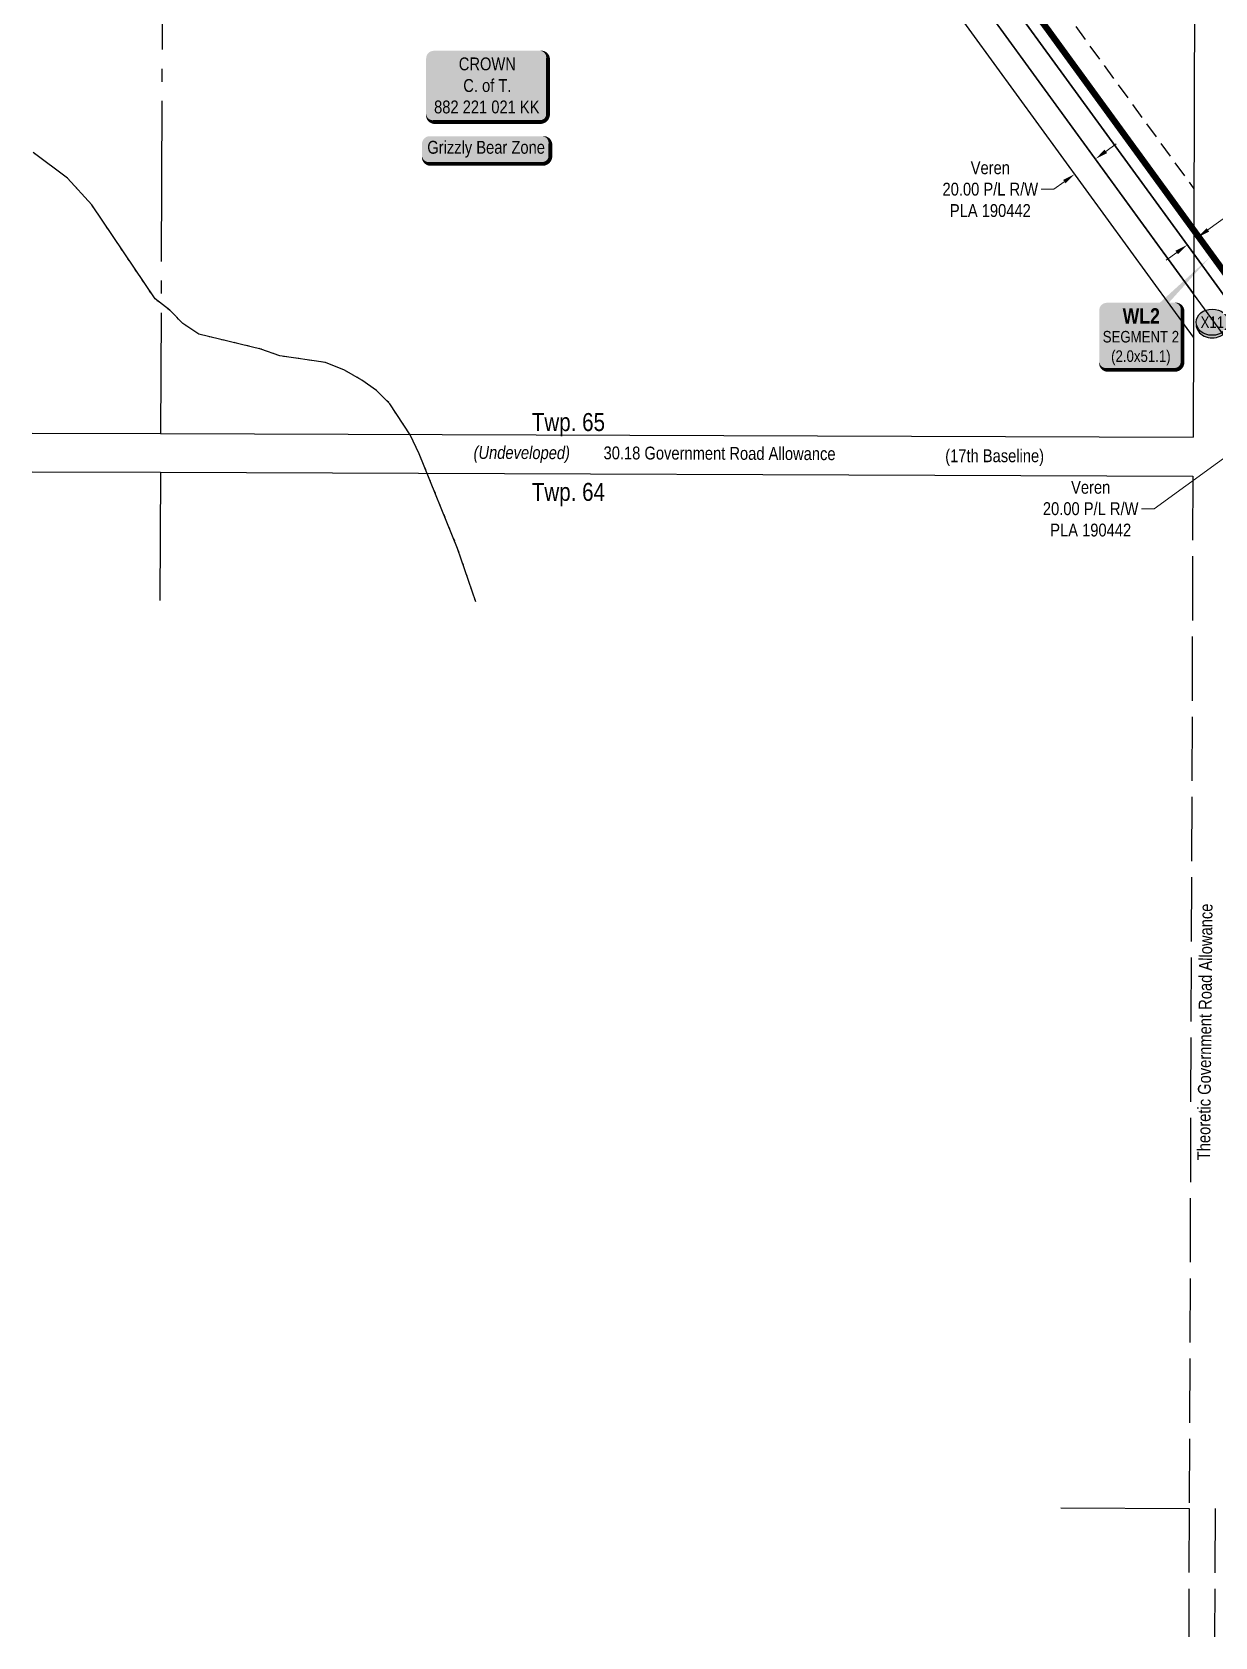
# Model space of a CAD drawing. Extents: x 482762 to 489477, y 6046532 to 6050797.
# Drawn here: x 482762 to 483683, y 6048161 to 6049411 of the extents above; entities that cross this region are included whole.
import ezdxf
from ezdxf.enums import TextEntityAlignment as Align

# ---------------------------------------------------------------- set-up
doc = ezdxf.new("R2010")
doc.units = 0
doc.header["$LTSCALE"] = 5
doc.header["$PDSIZE"] = 0.5
for name, pattern in [('foc-ACCESSROAD', [3.75, 2.5, -1.25]), ('foc-QUARTERLINE', [33, 25, -3, 2, -3]), ('foc-UNSURVEYED', [12.5, 10, -2.5]), ('foc-WHEELTRACKS', [2, 0.4, -1.6])]:
    doc.linetypes.add(name, pattern=pattern)
doc.layers.get('Defpoints').update_dxf_attribs({"color": 9})
for name, color, linetype in [('AS-OWNER', 7, 'Continuous'), ('AS-WILDLIFE-BLOCK', 131, 'Continuous'), ('C-AR', 13, 'foc-ACCESSROAD'), ('C-RW', 13, 'Continuous'), ('CG-NOTES', 7, 'Continuous'), ('D-TXT', 6, 'Continuous'), ('F-RW', 190, 'Continuous'), ('L-QSEC', 8, 'foc-QUARTERLINE'), ('L-ROAD-T', 7, 'Continuous'), ('L-SEC', 7, 'Continuous'), ('L-USEC', 7, 'foc-UNSURVEYED'), ('P-CROSSINGS', 250, 'Continuous'), ('P-PROPOSED', 10, 'Continuous'), ('T-WATER-P3', 160, 'foc-WHEELTRACKS')]:
    doc.layers.add(name, color=color, linetype=linetype)
for name, color, linetype, lineweight in [('C-RW-T', 13, 'Continuous', 9), ('F-RW-T', 190, 'Continuous', 9), ('T-TEXT', 48, 'Continuous', 18)]:
    doc.layers.add(name, color=color, linetype=linetype, lineweight=lineweight)
doc.layers.add('P-PROPOSED-WL4', color=7, linetype='Continuous', true_color=0x5b5bc8)
doc.styles.add('80', font='ARIALN.TTF', dxfattribs={"height": 10})
doc.styles.add('80CG', font='ARIALN.TTF', dxfattribs={"height": 10})
doc.styles.add('80L', font='ARIALN.TTF', dxfattribs={"height": 10})
doc.styles.add('80LS', font='ARIALNI.TTF', dxfattribs={"height": 10})
doc.styles.add('BOLD', font='ARIALNB.TTF')
doc.styles.add('Crossing', font='ARIALN.TTF', dxfattribs={"height": 10})
doc.styles.add('foc-LtypeFont', font='ARIALN.TTF', dxfattribs={"height": 7.35})
doc.linetypes.add('foc-TOPO-flowdirection-NOLINE', pattern='A,0,[">",foc-LtypeFont,S=0.3,R=0,X=0,Y=-0.945],-20,[">",foc-LtypeFont,S=0.3,R=0,X=0,Y=-0.945],0', length=20)
doc.dimstyles.new('Compass 5 000', dxfattribs={"dimscale": 5, "dimtxt": 9, "dimasz": 2, "dimexe": 0.2, "dimexo": 0.0625, "dimgap": 0.5, "dimtad": 0, "dimtih": 1, "dimtoh": 1, "dimzin": 0, "dimdsep": 46, "dimtxsty": '80CG', "dimcen": 0.1, "dimse1": 1, "dimse2": 1, "dimclrd": 256, "dimclrt": 256, "dimaunit": 1, "dimadec": 4, "dimazin": 0, "dimtfac": 0.06, "dimtofl": 0, "dimtmove": 0, "dimatfit": 1, "dimfxl": 0.2, "dimtolj": 1, "dimtzin": 0, "dimlwd": -1, "dimarcsym": 0})

# ---------------------------------------------------------------- blocks, each defined once
blk = doc.blocks.new('*D708')
at = {"layer": 'C-RW-T', "transparency": 16777216}
for p, q in [((483598.4, 6049318), (483606.5, 6049323.9)), ((483566, 6049294.4), (483558, 6049288.5)), ((483558, 6049288.5), (483548, 6049288.5))]:
    blk.add_line(p, q, dxfattribs=at)
for points in [[(483597.4, 6049319.3), (483599.4, 6049316.6), (483590.3, 6049312.1)], [(483565.1, 6049295.8), (483567, 6049293.1), (483574.1, 6049300.3)]]:
    blk.add_solid(points, dxfattribs=at)
at = {"layer": 'Defpoints', "color": 0, "transparency": 16777216}
for p in [(483585.8, 6049318.3), (483569.6, 6049306.5), (483574.1, 6049300.3)]:
    blk.add_point(p, dxfattribs=at)
at = {"layer": 'C-RW-T', "transparency": 16777216, "insert": (483508.4, 6049288.5), "char_height": 10, "attachment_point": 5, "style": '80CG'}
blk.add_mtext('\\A1;Veren\\P20.00 P/L R/W\\PPLA 190442', dxfattribs=at)
blk = doc.blocks.new('*U670')
h = blk.add_hatch(color=255)
edge = h.paths.add_edge_path()
edge.add_line((-41.5, -28.5), (41.5, -28.5))
edge.add_arc((41.5, -22.5), 6, 270, 360)
edge.add_line((47.5, -22.5), (47.5, 21))
edge.add_arc((41.5, 21), 6, 0, 90)
edge.add_line((41.5, 27), (-41.5, 27))
edge.add_arc((-41.5, 21), 6, 90, 180)
edge.add_line((-47.5, 21), (-47.5, -22.5))
edge.add_arc((-41.5, -22.5), 6, 180, 270)
at = {"color": 14, "flags": 128}
blk.add_lwpolyline([(-41.5, -28.5, 3, 3, 0), (41.5, -28.5, 3, 3, 0.414214), (47.5, -22.5, 3, 3, 0), (47.5, 21, 3, 0, 0.414214), (41.5, 27, 0, 0, 0), (-41.5, 27, 0, 0, 0.414214), (-47.5, 21, 0, 0, 0), (-47.5, -22.5, 0, 3, 0.414214)], format="xyseb", close=True, dxfattribs=at)
at = {"color": 14, "style": '80'}
blk.add_attdef('ENTER_TEXT_001', (-26.8, -4.9), '', height=10, dxfattribs=at)
blk = doc.blocks.new('*D780')
at = {"layer": 'Defpoints', "color": 0, "transparency": 16777216}
for p in [(483638.7, 6049293.6), (483630.6, 6049287.8), (483669.8, 6049251)]:
    blk.add_point(p, dxfattribs=at)
at = {"layer": 'F-RW-T', "transparency": 16777216}
for p, q in [((483677.9, 6049256.9), (483696.3, 6049270.2)), ((483696.3, 6049270.2), (483706.3, 6049270.2)), ((483653.6, 6049239.2), (483645.5, 6049233.3))]:
    blk.add_line(p, q, dxfattribs=at)
for points in [[(483676.9, 6049258.2), (483678.9, 6049255.5), (483669.8, 6049251)], [(483652.6, 6049240.6), (483654.6, 6049237.9), (483661.7, 6049245.1)]]:
    blk.add_solid(points, dxfattribs=at)
at = {"layer": 'F-RW-T', "transparency": 16777216, "insert": (483745.3, 6049270.2), "char_height": 10, "attachment_point": 5, "style": '80CG'}
blk.add_mtext('\\A1;CNRL\\P10.00 P/L R/W\\PPlan 802 2994\\PPLA 800345\\P(18464-1)', dxfattribs=at)
blk = doc.blocks.new('*D782')
at = {"layer": 'C-RW-T', "transparency": 16777216}
for p, q in [((483743.9, 6049118), (483752, 6049123.9)), ((483711.6, 6049094.5), (483636.1, 6049039.6)), ((483636.1, 6049039.6), (483626.1, 6049039.6))]:
    blk.add_line(p, q, dxfattribs=at)
for points in [[(483743, 6049119.4), (483744.9, 6049116.7), (483735.9, 6049112.2)], [(483710.6, 6049095.8), (483712.6, 6049093.1), (483719.7, 6049100.4)]]:
    blk.add_solid(points, dxfattribs=at)
at = {"layer": 'Defpoints', "color": 0, "transparency": 16777216}
for p in [(483728.1, 6049122.8), (483712, 6049111), (483719.7, 6049100.4)]:
    blk.add_point(p, dxfattribs=at)
at = {"layer": 'C-RW-T', "transparency": 16777216, "insert": (483586.6, 6049039.6), "char_height": 10, "attachment_point": 5, "style": '80CG'}
blk.add_mtext('\\A1;Veren\\P20.00 P/L R/W\\PPLA 190442', dxfattribs=at)
blk = doc.blocks.new('*U802')
h = blk.add_hatch(color=254)
edge = h.paths.add_edge_path()
edge.add_line((-26.5, -33.8), (26.5, -33.8))
edge.add_arc((26.5, -27.8), 6, 270, 360)
edge.add_line((32.5, -27.8), (32.5, 12.5))
edge.add_arc((26.5, 12.5), 6, 0, 90)
edge.add_line((26.5, 18.5), (-26.5, 18.5))
edge.add_arc((-26.5, 12.5), 6, 90, 180)
edge.add_line((-32.5, 12.5), (-32.5, -27.8))
edge.add_arc((-26.5, -27.8), 6, 180, 270)
at = {"layer": 'P-PROPOSED-WL4', "flags": 128}
blk.add_lwpolyline([(53.9, 54.1, 0, 7.5, 0), (0, 0, 0, 0, 0)], format="xyseb", dxfattribs=at)
blk.add_lwpolyline([(-26.5, -33.8, 3, 3, 0), (26.5, -33.8, 3, 3, 0.414214), (32.5, -27.8, 3, 3, 0), (32.5, 12.5, 3, 0, 0.414214), (26.5, 18.5, 0, 0, 0), (-26.5, 18.5, 0, 0, 0.414214), (-32.5, 12.5, 0, 0, 0), (-32.5, -27.8, 0, 3, 0.414214)], format="xyseb", close=True, dxfattribs=at)
at = {"layer": 'P-PROPOSED-WL4'}
for tag, p, height, style in [('TEMP_AREA_W1_001', (-9.2, 2.2), 12, 'BOLD'), ('ENTER_TEXT_001', (-30.7, -12.5), 9, '80')]:
    blk.add_attdef(tag, p, '', height=height, dxfattribs=dict(at, style=style))
blk = doc.blocks.new('xing2')
h = blk.add_hatch(color=50)
h.dxf.hatch_style = 1
edge = h.paths.add_edge_path()
edge.add_ellipse((0, 0), major_axis=(-12.5, 0), ratio=0.816297, start_angle=0, end_angle=360)
h = blk.add_hatch(color=250)
h.dxf.hatch_style = 1
edge = h.paths.add_edge_path()
edge.add_ellipse((0, -2), major_axis=(-12.5, 0), ratio=0.816297, start_angle=0, end_angle=180)
edge.add_line((12.5, -2), (12.5, 0))
edge.add_ellipse((0, 0), major_axis=(-12.5, 0), ratio=0.816297, start_angle=0, end_angle=180, ccw=False)
edge.add_line((-12.5, 0), (-12.5, -2))
at = {"color": 250}
blk.add_ellipse((0, 0), major_axis=(-12.5, 0), ratio=0.816297, dxfattribs=at)
blk.add_ellipse((0, -2), major_axis=(-12.5, 0), ratio=0.816297, start_param=0, end_param=3.141593, dxfattribs=at)
at = {"color": 250, "style": 'Crossing'}
blk.add_attdef('CROSSING', text='', height=9, dxfattribs=at).set_placement((0.1, 0), align=Align.MIDDLE_CENTER)
at = {"color": 250, "style": 'Crossing', "flags": 1}
for tag, p in [('OWNER', (0.1, -12.5)), ('DESCRIPTION', (0.1, -25.8)), ('LOCATION', (0.1, -39.3)), ('DWG_REF', (0.1, -52.8))]:
    blk.add_attdef(tag, text='', height=9, dxfattribs=at).set_placement(p, align=Align.MIDDLE_CENTER)
blk = doc.blocks.new('*U816')
h = blk.add_hatch(color=255)
edge = h.paths.add_edge_path()
edge.add_line((-44, -11.5), (44, -11.5))
edge.add_arc((44, -5.5), 6, 270, 360)
edge.add_line((50, -5.5), (50, 4))
edge.add_arc((44, 4), 6, 0, 90)
edge.add_line((44, 10), (-44, 10))
edge.add_arc((-44, 4), 6, 90, 180)
edge.add_line((-50, 4), (-50, -5.5))
edge.add_arc((-44, -5.5), 6, 180, 270)
at = {"color": 131, "flags": 128}
blk.add_lwpolyline([(-44, -11.5, 3, 3, 0), (44, -11.5, 3, 3, 0.414214), (50, -5.5, 3, 3, 0), (50, 4, 3, 0, 0.414214), (44, 10, 0, 0, 0), (-44, 10, 0, 0, 0.414214), (-50, 4, 0, 0, 0), (-50, -5.5, 0, 3, 0.414214)], format="xyseb", close=True, dxfattribs=at)
at = {"color": 131, "style": '80'}
blk.add_attdef('ENTER_TEXT_001', (-36, -5), '', height=10, dxfattribs=at)

msp = doc.modelspace()

# ---------------------------------------------------------------- linework, layer by layer
at = {"layer": 'C-AR'}
msp.add_lwpolyline([(483288.001, 6049809.293), (483667.007, 6049288.777), (483666.887, 6049254.959), (483276.174, 6049791.554)], dxfattribs=at)
at = {"layer": 'C-RW'}
msp.add_lwpolyline([(483334.62, 6049663.239), (483666.718, 6049207.157), (483666.598, 6049173.326), (483650.546, 6049195.385), (483319.879, 6049649.466)], dxfattribs=at)
at = {"layer": 'F-RW'}
for points in [[(482766.139, 6050205.04), (482866.034, 6050182.384), (483026.053, 6050146.092), (483103.921, 6049891.435), (483111.072, 6049868.052), (483193.896, 6049800.951), (483270.263, 6049782.69), (483666.827, 6049238.06), (483686.836, 6049210.575), (483696.84, 6049196.83), (483771.031, 6049094.88), (483748.361, 6049094.964), (483696.731, 6049165.914), (483686.726, 6049179.66), (483666.718, 6049207.157), (483259.455, 6049766.478), (483185.612, 6049784.135), (483095.225, 6049857.365), (483084.784, 6049891.502), (483011.672, 6050130.61), (482865.964, 6050163.655), (482766.068, 6050186.311)], [(483276.174, 6049791.554), (483666.887, 6049254.959), (483686.896, 6049227.478), (483696.9, 6049213.735), (483783.427, 6049094.833), (483778.863, 6049094.85), (483771.031, 6049094.88), (483696.84, 6049196.83), (483686.836, 6049210.575), (483666.827, 6049238.06), (483270.263, 6049782.69)]]:
    msp.add_lwpolyline(points, dxfattribs=at)
at = {"layer": 'L-QSEC'}
for p, q in [((482864.796, 6049852.282), (482861.972, 6049098.242)), ((482861.861, 6049068.062), (482861.427, 6048968.063)), ((483563.35, 6048261.235), (483663.349, 6048260.868))]:
    msp.add_line(p, q, dxfattribs=at)
at = {"layer": 'L-SEC'}
for p, q in [((483669.139, 6049889.466), (483666.324, 6049095.289)), ((482761.975, 6049098.609), (482861.972, 6049098.242)), ((482861.972, 6049098.242), (483666.324, 6049095.289)), ((482761.862, 6049068.429), (482861.861, 6049068.062)), ((482861.861, 6049068.062), (483666.214, 6049065.11))]:
    msp.add_line(p, q, dxfattribs=at)
at = {"layer": 'L-USEC'}
for p, q in [((483666.217, 6049065.11), (483663.349, 6048260.868)), ((483666.214, 6049065.11), (483666.217, 6049065.11)), ((483663.349, 6048260.868), (483663, 6048160.871)), ((483683.466, 6048260.798), (483683.117, 6048160.797))]:
    msp.add_line(p, q, dxfattribs=at)
at = {"layer": 'P-PROPOSED', "const_width": 5, "flags": 128}
msp.add_lwpolyline([(483666.893, 6049256.649), (483276.765, 6049792.44), (483218.971, 6049806.302), (483198.879, 6049811.065), (483120.602, 6049874.48), (483118.238, 6049882.211), (483115.338, 6049891.69), (483056.111, 6050085.384)], dxfattribs=at)
at = {"layer": 'P-PROPOSED-WL4', "const_width": 5, "flags": 128}
msp.add_lwpolyline([(483696.906, 6049215.413), (483667.696, 6049255.547), (483666.893, 6049256.649)], dxfattribs=at)
at = {"layer": 'T-WATER-P3', "flags": 128}
msp.add_lwpolyline([(483107.528, 6048967.16), (483093.417, 6049008.714), (483063.506, 6049082.421), (483056.466, 6049097.156), (483040.57, 6049121.404), (483030.155, 6049131.644), (483018.773, 6049139.905), (483005.348, 6049147.511), (482990.476, 6049153.502), (482954.888, 6049158.712), (482940.072, 6049164.044), (482891.836, 6049175.54), (482879.373, 6049183.864), (482869.198, 6049194.225), (482857.638, 6049203.026), (482808.332, 6049276.432), (482789.424, 6049297.206), (482762.793, 6049317.049)], dxfattribs=at)
at = {"layer": 'T-WATER-P3', "linetype": 'foc-TOPO-flowdirection-NOLINE', "flags": 128}
msp.add_lwpolyline([(483107.528, 6048967.16), (483093.417, 6049008.714), (483063.506, 6049082.421), (483056.466, 6049097.156), (483040.57, 6049121.404), (483030.155, 6049131.644), (483018.773, 6049139.905), (483005.348, 6049147.511), (482990.476, 6049153.502), (482954.888, 6049158.712), (482940.072, 6049164.044), (482891.836, 6049175.54), (482879.373, 6049183.864), (482869.198, 6049194.225), (482857.638, 6049203.026), (482808.332, 6049276.432), (482789.424, 6049297.206), (482762.793, 6049317.049)], dxfattribs=at)

# ---------------------------------------------------------------- block references
at = {"layer": 'AS-OWNER'}
ref = msp.add_blockref('*U670', (483116.337, 6049369.374), dxfattribs=dict(at, xscale=0.999478939999997, yscale=0.999478939999997, zscale=0.999478939999997))
ref.add_attrib('ENTER_TEXT_001', 'CROWN', (483094.288, 6049381.14), dxfattribs={"layer": '0', "color": 14, "height": 9.9948, "style": '80'})
ref.add_attrib('ENTER_TEXT_002', 'C. of T.', (483097.782, 6049364.305), dxfattribs={"layer": '0', "color": 14, "height": 9.9948, "style": '80'})
ref.add_attrib('ENTER_TEXT_003', '882 221 021 KK', (483075.048, 6049347.606), dxfattribs={"layer": '0', "color": 14, "height": 9.99479, "style": '80'})
at = {"layer": 'AS-WILDLIFE-BLOCK', "color": 6}
ref = msp.add_blockref('*U816', (483115.643, 6049319.793), dxfattribs=at)
ref.add_attrib('ENTER_TEXT_001', 'Grizzly Bear Zone', (483069.732, 6049316.175), dxfattribs={"layer": '0', "color": 131, "height": 10, "style": '80'})
at = {"layer": 'CG-NOTES'}
ref = msp.add_blockref('*U802', (483625.688, 6049181.589), dxfattribs=dict(at, xscale=0.9984248277750184, yscale=0.9984248277750184, zscale=0.9984248277750184))
ref.add_attrib('TEMP_AREA_W1_001', 'WL2', (483611.524, 6049183.83), dxfattribs={"layer": 'P-PROPOSED-WL4', "height": 11.9811, "style": 'BOLD'})
ref.add_attrib('ENTER_TEXT_001', 'SEGMENT 2', (483595.984, 6049169.132), dxfattribs={"layer": 'P-PROPOSED-WL4', "height": 8.9858, "style": '80'})
ref.add_attrib('ENTER_TEXT_002', '(2.0x51.1)', (483602.515, 6049154.003), dxfattribs={"layer": 'P-PROPOSED-WL4', "height": 8.9858, "style": '80'})
at = {"layer": 'P-CROSSINGS', "xscale": 0.999476, "yscale": 0.999476, "zscale": 0.999476}
msp.add_blockref('xing2', (483681.284, 6049184.941), dxfattribs=at).add_auto_attribs({'CROSSING': 'X11'})

# ---------------------------------------------------------------- texts
at = {"layer": 'D-TXT', "color": 3, "char_height": 14, "attachment_point": 1, "style": '80L'}
for s, width, insert in [('Twp. 65', 56.52199, (483151.173, 6049114.143)), ('Twp. 64', 56.39784, (483151.173, 6049059.748))]:
    msp.add_mtext_dynamic_manual_height_columns(s, width=width, gutter_width=47.5, heights=[0], dxfattribs=dict(at, insert=insert))
at = {"layer": 'L-ROAD-T', "style": '80L'}
for s, height, rotation, p in [('30.18 Government Road Allowance', 9.99476, 359.789714, (483297.46, 6049082.797)), ('Theoretic Government Road Allowance', 10, 89.459776, (483675.582, 6048632.071))]:
    msp.add_text(s, height=height, rotation=rotation, dxfattribs=at).set_placement(p, align=Align.MIDDLE_CENTER)
msp.add_text('(17th Baseline)', height=9.99479, dxfattribs=at).set_placement((483511.765, 6049080.883), align=Align.MIDDLE_CENTER)
at = {"layer": 'T-TEXT', "style": '80LS'}
msp.add_text('(Undeveloped)', height=9.99476, rotation=359.789714, dxfattribs=at).set_placement((483143.354, 6049083.362), align=Align.MIDDLE_CENTER)

# ---------------------------------------------------------------- dimensions: what is measured, and where the dimension line sits
at = {"layer": 'C-RW-T'}
dim = msp.add_aligned_dim(p1=(483585.779, 6049318.313), p2=(483569.605, 6049306.535), distance=7.684, text='Veren\\P20.00 P/L R/W\\PPLA 190442', dimstyle='Compass 5 000', dxfattribs=at)
dim.commit()
dim.dimension.update_dxf_attribs({"geometry": '*D708', "text_midpoint": (483508.421, 6049288.55)})
at = {"layer": 'C-RW-T', "color": 5}
dim = msp.add_linear_dim(base=(483719.678, 6049100.38), p1=(483728.136, 6049122.758), p2=(483711.96, 6049110.988), angle=216.040885, text='Veren\\P20.00 P/L R/W\\PPLA 190442', dimstyle='Compass 5 000', dxfattribs=at)
dim.commit()
dim.dimension.update_dxf_attribs({"geometry": '*D782', "text_midpoint": (483586.563, 6049039.568), "dimtype": 161})
at = {"layer": 'F-RW-T', "color": 5}
dim = msp.add_linear_dim(base=(483669.788, 6049250.975), p1=(483630.639, 6049287.76), p2=(483638.72, 6049293.644), angle=36.059671, text='CNRL\\P10.00 P/L R/W\\PPlan 802 2994\\PPLA 800345\\P(18464-1)', dimstyle='Compass 5 000', dxfattribs=at)
dim.commit()
dim.dimension.update_dxf_attribs({"geometry": '*D780', "text_midpoint": (483745.343, 6049270.248), "dimtype": 161})

doc.saveas('drawing.dxf')
